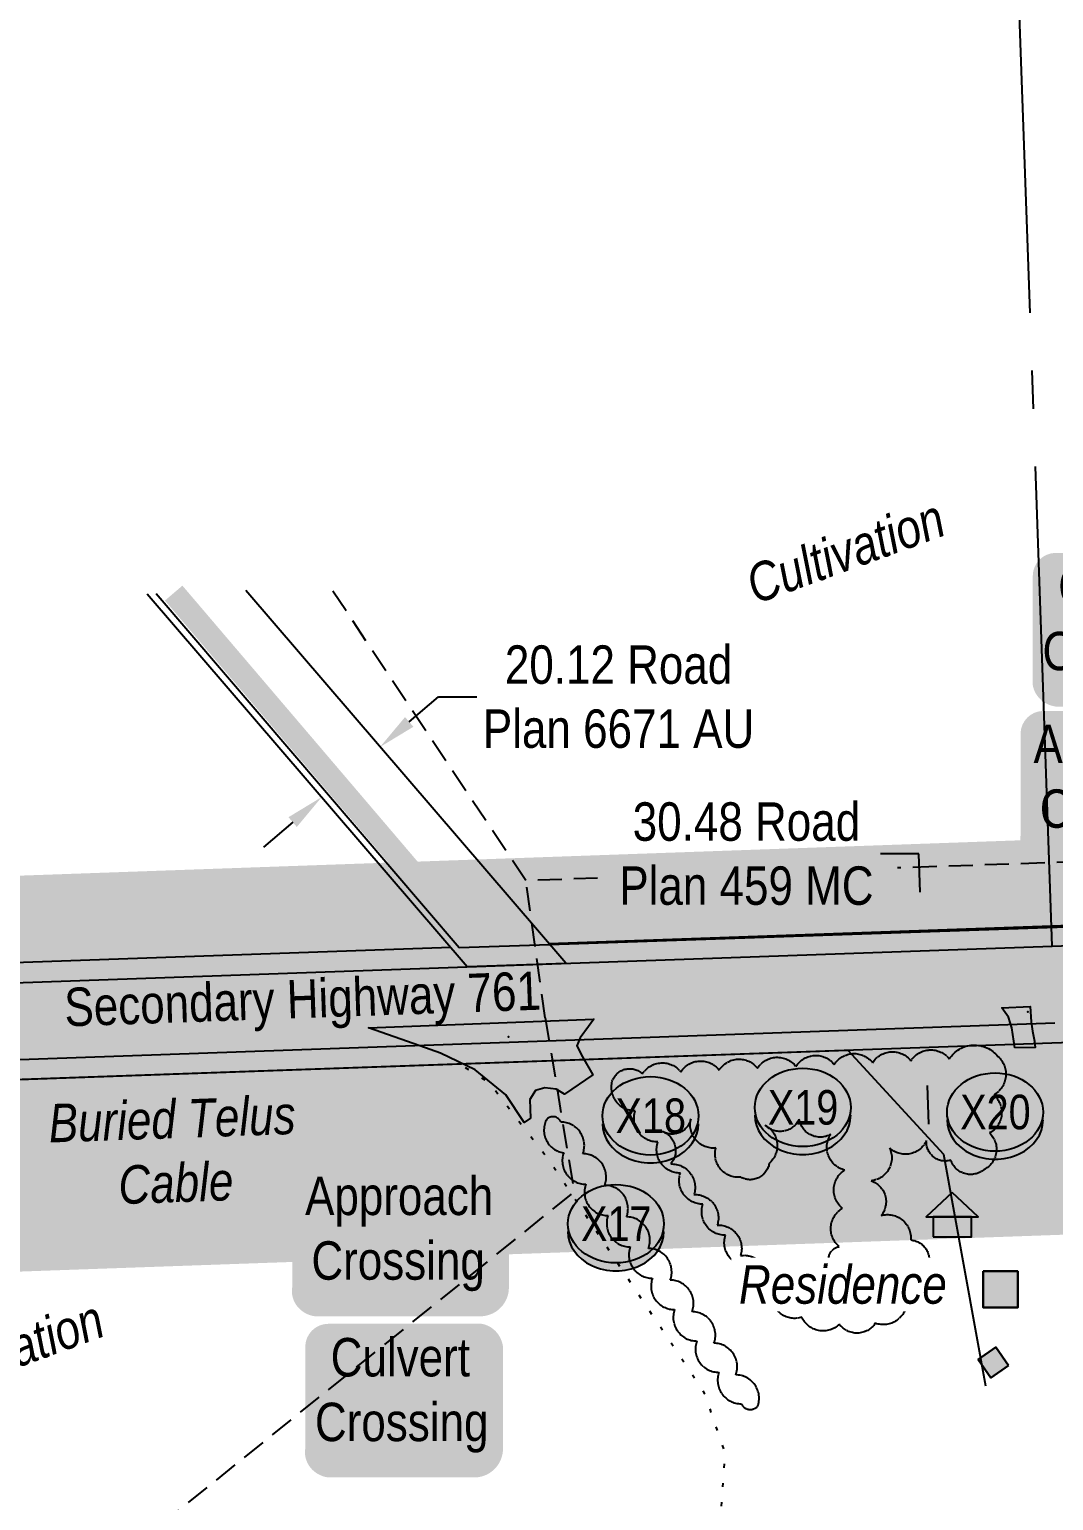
# Model space of a CAD drawing. Extents: x 665644 to 688844, y 5825051 to 5844826.
# Drawn here: x 666300 to 666566.8, y 5828410.3 to 5828793.3 of the extents above; entities that cross this region are included whole.
import ezdxf
from ezdxf.enums import TextEntityAlignment as Align

# ---------------------------------------------------------------- set-up
doc = ezdxf.new("R2010")
doc.units = 0
doc.header["$LTSCALE"] = 5
doc.header["$PDSIZE"] = 0.5
for name, pattern in [('0', [1, 1, 0]), ('BORDER', [44.45, 12.7, -6.35, 12.7, -6.35, 0, -6.35]), ('foc-QUARTERLINE', [33, 25, -3, 2, -3]), ('foc-TOPO', [1, 0.2, -0.8]), ('UG_PIPE', [1.875, 1.25, -0.625])]:
    doc.linetypes.add(name, pattern=pattern)
doc.layers.get('Defpoints').update_dxf_attribs({"color": 9})
doc.layers.add('AS-BOUNDARY', color=7, linetype='BORDER', lineweight=60, true_color=0xcc33ff)
doc.layers.add('AS-STRUCTURE', color=7, linetype='Continuous', lineweight=30, true_color=0x595959)
for name, color, linetype in [('AS-PIPE-UG', 44, 'UG_PIPE'), ('AS-POWER', 104, 'foc-POWER'), ('AS-RESIDENCE', 14, 'Continuous'), ('AS-ROADS', 254, 'Continuous'), ('AS-TELEPHONE', 224, 'foc-TEL'), ('AS-TELEPHONE-T', 224, 'Continuous'), ('CG-NOTES', 7, 'Continuous'), ('L-QSEC', 8, 'foc-QUARTERLINE'), ('L-ROAD-T', 7, 'Continuous'), ('L-SEC', 7, 'Continuous'), ('L-TITLEDB', 4, 'Continuous'), ('L-TITLEDB-T', 4, 'Continuous'), ('P-BUFFER-H 30m', 51, 'Continuous'), ('P-CROSSINGS', 250, 'Continuous'), ('T-BUSH', 110, '0'), ('T-GENERAL', 48, 'foc-TOPO')]:
    doc.layers.add(name, color=color, linetype=linetype)
doc.layers.add('AS-STRUCTURE-H', color=7, linetype='Continuous', true_color=0xa8a8a8)
doc.layers.add('P-PROPOSED-WL4', color=7, linetype='Continuous', true_color=0x5b5bc8)
doc.layers.add('Fresh_POD_to_Rimbey_South', color=7, linetype='Continuous', plot=False)
doc.layers.add('T-TEXT', color=48, linetype='Continuous', lineweight=18)
doc.styles.add('175L', font='ARIALN.TTF', dxfattribs={"height": 20})
doc.styles.add('80', font='ARIALN.TTF', dxfattribs={"height": 10})
doc.styles.add('80CG', font='ARIALN.TTF', dxfattribs={"height": 10})
doc.styles.add('80L', font='ARIALN.TTF', dxfattribs={"height": 10})
doc.styles.add('80LS', font='ARIALNI.TTF', dxfattribs={"height": 10})
doc.styles.add('Crossing', font='ARIALN.TTF', dxfattribs={"height": 10})
doc.styles.add('foc-LtypeFont', font='ARIALN.TTF', dxfattribs={"height": 7.35})
doc.linetypes.add('foc-POWER', pattern='A,6,-1,["P",foc-LtypeFont,S=0.2,R=0,X=-0.625,Y=-0.75],-1.24,4', length=12.24)
doc.linetypes.add('foc-POWER-NOLINE', pattern='A,0,-4,["P",foc-LtypeFont,S=0.2,R=0,X=-0.625,Y=-0.75],-8.24', length=12.24)
doc.linetypes.add('foc-TEL', pattern='A,2,-1,["T",foc-LtypeFont,S=0.2,R=0,X=-0.425,Y=-0.75],-1.24,8', length=12.24)
doc.linetypes.add('foc-TEL-NOLINE', pattern='A,0,-2,["T",foc-LtypeFont,S=0.2,R=0,X=-0.425,Y=-0.75],-10.24', length=12.24)
doc.dimstyles.new('Compass 5 000', dxfattribs={"dimscale": 5, "dimtxt": 9, "dimasz": 2, "dimexe": 0.2, "dimexo": 0.0625, "dimgap": 0.5, "dimtad": 0, "dimtih": 1, "dimtoh": 1, "dimzin": 0, "dimdsep": 46, "dimtxsty": '80CG', "dimcen": 0.1, "dimse1": 1, "dimse2": 1, "dimclrd": 256, "dimclrt": 256, "dimaunit": 1, "dimadec": 4, "dimazin": 0, "dimtfac": 0.06, "dimtofl": 0, "dimtmove": 0, "dimatfit": 1, "dimfxl": 0.2, "dimtolj": 1, "dimtzin": 0, "dimlwd": -1, "dimarcsym": 0})

# ---------------------------------------------------------------- blocks, each defined once
blk = doc.blocks.new('*U2214')
h = blk.add_hatch(color=59)
edge = h.paths.add_edge_path()
edge.add_line((-21.5, -20), (21.5, -20))
edge.add_arc((21.5, -14), 6, 270, 360)
edge.add_line((27.5, -14), (27.5, 12.5))
edge.add_arc((21.5, 12.5), 6, 0, 90)
edge.add_line((21.5, 18.5), (-21.5, 18.5))
edge.add_arc((-21.5, 12.5), 6, 90, 180)
edge.add_line((-27.5, 12.5), (-27.5, -14))
edge.add_arc((-21.5, -14), 6, 180, 270)
at = {"color": 1, "flags": 128}
blk.add_lwpolyline([(32.74, 45.97, 0, 7.5, 0), (0, 0, 0, 0, 0)], format="xyseb", dxfattribs=at)
blk.add_lwpolyline([(-21.5, -20, 3, 3, 0), (21.5, -20, 3, 3, 0.414214), (27.5, -14, 3, 3, 0), (27.5, 12.5, 3, 0, 0.414214), (21.5, 18.5, 0, 0, 0), (-21.5, 18.5, 0, 0, 0.414214), (-27.5, 12.5, 0, 0, 0), (-27.5, -14, 0, 3, 0.414214)], format="xyseb", close=True, dxfattribs=at)
at = {"color": 1, "style": '80'}
blk.add_attdef('ENTER_TEXT_001', (-35.99, -5), '', height=10, dxfattribs=at)
blk = doc.blocks.new('*U2215')
h = blk.add_hatch(color=59)
edge = h.paths.add_edge_path()
edge.add_line((-21.5, -20), (21.5, -20))
edge.add_arc((21.5, -14), 6, 270, 360)
edge.add_line((27.5, -14), (27.5, 12.5))
edge.add_arc((21.5, 12.5), 6, 0, 90)
edge.add_line((21.5, 18.5), (-21.5, 18.5))
edge.add_arc((-21.5, 12.5), 6, 90, 180)
edge.add_line((-27.5, 12.5), (-27.5, -14))
edge.add_arc((-21.5, -14), 6, 180, 270)
at = {"color": 1, "flags": 128}
blk.add_lwpolyline([(-21.5, -20, 3, 3, 0), (21.5, -20, 3, 3, 0.414214), (27.5, -14, 3, 3, 0), (27.5, 12.5, 3, 0, 0.414214), (21.5, 18.5, 0, 0, 0), (-21.5, 18.5, 0, 0, 0.414214), (-27.5, 12.5, 0, 0, 0), (-27.5, -14, 0, 3, 0.414214)], format="xyseb", close=True, dxfattribs=at)
blk.add_lwpolyline([(-25.94, -65.47, 0, 7.5, 0), (0, 0, 0, 0, 0)], format="xyseb", dxfattribs=at)
at = {"color": 1, "style": '80'}
blk.add_attdef('ENTER_TEXT_001', (-35.99, -5), '', height=10, dxfattribs=at)
blk = doc.blocks.new('*U1229')
h = blk.add_hatch(color=254)
edge = h.paths.add_edge_path()
edge.add_line((-19, -20), (19, -20))
edge.add_arc((19, -14), 6, 270, 360)
edge.add_line((25, -14), (25, 12.5))
edge.add_arc((19, 12.5), 6, 0, 90)
edge.add_line((19, 18.5), (-19, 18.5))
edge.add_arc((-19, 12.5), 6, 90, 180)
edge.add_line((-25, 12.5), (-25, -14))
edge.add_arc((-19, -14), 6, 180, 270)
at = {"color": 160, "flags": 128}
blk.add_lwpolyline([(-19, -20, 3, 3, 0), (19, -20, 3, 3, 0.414214), (25, -14, 3, 3, 0), (25, 12.5, 3, 0, 0.414214), (19, 18.5, 0, 0, 0), (-19, 18.5, 0, 0, 0.414214), (-25, 12.5, 0, 0, 0), (-25, -14, 0, 3, 0.414214)], format="xyseb", close=True, dxfattribs=at)
at = {"color": 160, "style": '80'}
blk.add_attdef('ENTER_TEXT_001', (-26.85, -4.92), '', height=10, dxfattribs=at)
blk = doc.blocks.new('*D2348')
at = {"layer": 'Defpoints', "color": 0, "transparency": 16777216}
for p in [(666532.42, 5828558.66), (666331.72, 5828551.62), (666332.79, 5828521.27)]:
    blk.add_point(p, dxfattribs=at)
at = {"layer": 'L-TITLEDB-T', "transparency": 16777216}
for p, q in [((666531.72, 5828578.65), (666521.72, 5828578.65)), ((666532.07, 5828568.65), (666531.72, 5828578.65)), ((666533.83, 5828518.31), (666534.18, 5828508.32))]:
    blk.add_line(p, q, dxfattribs=at)
for points in [[(666533.73, 5828568.71), (666530.4, 5828568.59), (666532.42, 5828558.66)], [(666535.5, 5828518.37), (666532.17, 5828518.26), (666533.48, 5828528.31)]]:
    blk.add_solid(points, dxfattribs=at)
at = {"layer": 'L-TITLEDB-T', "transparency": 16777216, "insert": (666486.78, 5828578.65), "char_height": 10, "attachment_point": 5, "style": '80CG'}
blk.add_mtext('\\A1;30.48 Road\\PPlan 459 MC', dxfattribs=at)
blk = doc.blocks.new('*D2362')
at = {"layer": 'Defpoints', "color": 0, "transparency": 16777216}
for p in [(666386.9, 5828611.69), (666391.37, 5828606.48), (666371.71, 5828598.65)]:
    blk.add_point(p, dxfattribs=at)
at = {"layer": 'L-TITLEDB-T', "transparency": 16777216}
for p, q in [((666398.96, 5828612.99), (666406.54, 5828619.51)), ((666406.54, 5828619.51), (666416.54, 5828619.51)), ((666368.6, 5828586.93), (666361.01, 5828580.41))]:
    blk.add_line(p, q, dxfattribs=at)
for points in [[(666397.87, 5828614.26), (666400.04, 5828611.73), (666391.37, 5828606.48)], [(666367.51, 5828588.19), (666369.68, 5828585.66), (666376.18, 5828593.44)]]:
    blk.add_solid(points, dxfattribs=at)
at = {"layer": 'L-TITLEDB-T', "transparency": 16777216, "insert": (666453.48, 5828619.51), "char_height": 10, "attachment_point": 5, "style": '80CG'}
blk.add_mtext('\\A1;20.12 Road\\PPlan 6671 AU', dxfattribs=at)
blk = doc.blocks.new('res_occ')
for points in [[(0.1, 0.891), (-1.257, -0.374), (1.457, -0.374)], [(-0.9, -1.425), (1.1, -1.425), (1.1, -0.374), (-0.9, -0.374)]]:
    blk.add_hatch(color=14).paths.add_polyline_path(points)
at = {"color": 14}
for points in [[(0.1, 0.891), (-1.257, -0.374), (1.457, -0.374)], [(-0.9, -1.425), (1.1, -1.425), (1.1, -0.374), (-0.9, -0.374)]]:
    blk.add_lwpolyline(points, close=True, dxfattribs=at)
blk = doc.blocks.new('xing2')
h = blk.add_hatch(color=50)
h.dxf.hatch_style = 1
edge = h.paths.add_edge_path()
edge.add_ellipse((0, 0), major_axis=(-12.5, 0), ratio=0.816297, start_angle=0, end_angle=360)
h = blk.add_hatch(color=250)
h.dxf.hatch_style = 1
edge = h.paths.add_edge_path()
edge.add_ellipse((0, -2.05), major_axis=(-12.5, 0), ratio=0.816297, start_angle=0, end_angle=180)
edge.add_line((12.5, -2.05), (12.5, 0))
edge.add_ellipse((0, 0), major_axis=(-12.5, 0), ratio=0.816297, start_angle=0, end_angle=180, ccw=False)
edge.add_line((-12.5, 0), (-12.5, -2.05))
at = {"color": 250}
blk.add_ellipse((0, 0), major_axis=(-12.5, 0), ratio=0.816297, dxfattribs=at)
blk.add_ellipse((0, -2.05), major_axis=(-12.5, 0), ratio=0.816297, start_param=0, end_param=3.141593, dxfattribs=at)
at = {"color": 250, "style": 'Crossing'}
blk.add_attdef('CROSSING', text='', height=9, dxfattribs=at).set_placement((0.09, 0.02), align=Align.MIDDLE_CENTER)
at = {"color": 250, "style": 'Crossing', "flags": 1}
for tag, p in [('OWNER', (0.09, -12.49)), ('DESCRIPTION', (0.09, -25.77)), ('LOCATION', (0.09, -39.3)), ('DWG_REF', (0.09, -52.84))]:
    blk.add_attdef(tag, text='', height=9, dxfattribs=at).set_placement(p, align=Align.MIDDLE_CENTER)

msp = doc.modelspace()

# ---------------------------------------------------------------- hatches: boundary and pattern name
at = {"layer": 'AS-ROADS'}
h = msp.add_hatch(color=256, dxfattribs=at)
h.dxf.hatch_style = 1
h.paths.add_polyline_path([(666556.715, 5828528.178), (666555.921, 5828533.368), (666555.005, 5828536.116), (666553.294, 5828538.559), (666560.687, 5828538.925), (666560.931, 5828534.956), (666561.298, 5828532.513), (666561.787, 5828529.888), (666561.968, 5828528.241)])
h = msp.add_hatch(color=256, dxfattribs=at)
h.dxf.hatch_style = 1
h.paths.add_polyline_path([(666447.03, 5828535.595), (666445.649, 5828533.722), (666443.479, 5828530.765), (666442.592, 5828528.696), (666444.071, 5828525.837), (666446.734, 5828521.106), (666439.436, 5828516.079), (666437.266, 5828517.361), (666434.307, 5828517.755), (666431.842, 5828517.065), (666430.362, 5828514.699), (666430.56, 5828509.87), (666428.883, 5828508.687), (666424.149, 5828515.882), (666416.16, 5828522.387), (666407.139, 5828526.735), (666401.706, 5828528.709), (666388.372, 5828533.349)])
at = {"layer": 'AS-STRUCTURE-H'}
h = msp.add_hatch(color=256, dxfattribs=at)
h.dxf.hatch_style = 1
h.paths.add_polyline_path([(666548.451, 5828470.001), (666557.462, 5828470.001), (666557.462, 5828460.534), (666548.451, 5828460.534)])
h = msp.add_hatch(color=256, dxfattribs=at)
h.dxf.hatch_style = 1
h.paths.add_polyline_path([(666555.011, 5828445.468), (666550.469, 5828442.287), (666547.158, 5828447.015), (666551.7, 5828450.196)])
at = {"layer": 'P-BUFFER-H 30m'}
h = msp.add_hatch(color=256, dxfattribs=at)
h.dxf.hatch_style = 1
edge = h.paths.add_edge_path()
edge.add_line((666009.192, 5827543.733), (666003.067, 5827535.89))
edge.add_line((666003.067, 5827535.89), (665942.142, 5827473.312))
edge.add_arc((665977.967, 5827438.432), 50, 135.7667, 181.93918)
edge.add_line((665927.996, 5827436.741), (665928.647, 5827417.504))
edge.add_line((665928.647, 5827417.504), (665858.673, 5827415.076))
edge.add_line((665858.673, 5827415.076), (665848.648, 5827703.844))
edge.add_line((665848.648, 5827703.844), (665829.66, 5828249.421))
edge.add_arc((665942.312, 5828253.201), 112.715, 136.01347, 181.9217, ccw=False)
edge.add_line((665861.213, 5828331.48), (665952.824, 5828426.391))
edge.add_arc((666033.077, 5828349.035), 111.465, 92.02995, 136.0531, ccw=False)
edge.add_line((666029.129, 5828460.43), (666763.716, 5828486.374))
edge.add_arc((666761.951, 5828536.343), 50, 272.02269, 335.20661)
edge.add_line((666807.342, 5828515.375), (667390.232, 5828536.212))
edge.add_line((667390.232, 5828536.212), (667545.778, 5828541.674))
edge.add_arc((667589.622, 5828565.71), 50, 208.73134, 271.99963)
edge.add_line((667591.367, 5828515.74), (668192.996, 5828536.745))
edge.add_line((668192.996, 5828536.745), (668987.773, 5828564.747))
edge.add_arc((668986.012, 5828614.716), 50, 272.01784, 335.23575)
edge.add_line((669031.414, 5828593.772), (669696.261, 5828617.102))
edge.add_arc((669740.082, 5828641.18), 50, 208.78768, 272.00974)
edge.add_line((669741.835, 5828591.211), (669818.198, 5828593.891))
edge.add_line((669818.198, 5828593.891), (670620.542, 5828621.926))
edge.add_line((670620.542, 5828621.926), (671177.684, 5828641.55))
edge.add_arc((671175.924, 5828691.519), 50, 272.01722, 298.32267)
edge.add_line((671199.646, 5828647.505), (671317.002, 5828651.615))
edge.add_line((671317.002, 5828651.615), (671420.483, 5828655.241))
edge.add_arc((671441.065, 5828700.808), 50, 245.69213, 272.00667)
edge.add_line((671442.816, 5828650.839), (672244.847, 5828678.94))
edge.add_line((672244.847, 5828678.94), (672264.955, 5828679.647))
edge.add_line((672264.955, 5828679.647), (673067.43, 5828707.876))
edge.add_line((673067.43, 5828707.876), (673434.856, 5828720.801))
edge.add_arc((673433.098, 5828770.77), 50, 272.01462, 335.23759)
edge.add_line((673478.5, 5828749.827), (673868.927, 5828763.561))
edge.add_line((673868.927, 5828763.561), (673889.027, 5828764.268))
edge.add_line((673889.027, 5828764.268), (674693.164, 5828792.467))
edge.add_line((674693.164, 5828792.467), (675500.312, 5828820.755))
edge.add_arc((675498.561, 5828870.724), 50, 272.00724, 280.2186)
edge.add_arc((675512.664, 5828871.243), 50, 263.99274, 272.08982)
edge.add_line((675514.487, 5828821.276), (675529.103, 5828821.809))
edge.add_arc((675572.891, 5828845.947), 50, 208.86537, 272.09001)
edge.add_line((675574.715, 5828795.98), (676318.375, 5828823.119))
edge.add_arc((676316.552, 5828873.086), 50, 272.09001, 298.40197)
edge.add_line((676340.335, 5828829.104), (676355.733, 5828829.666))
edge.add_arc((676376.247, 5828875.264), 50, 245.77711, 272.09078)
edge.add_line((676378.071, 5828825.297), (677089.349, 5828851.264))
edge.add_line((677089.349, 5828851.264), (677192.264, 5828855.477))
edge.add_line((677192.264, 5828855.477), (677189.938, 5828908.346))
edge.add_arc((677139.986, 5828906.148), 50, 2.51912, 92.09078)
edge.add_line((677138.162, 5828956.115), (676399.458, 5828929.147))
edge.add_arc((676378.945, 5828883.548), 50, 65.77852, 92.08954)
edge.add_line((676377.122, 5828933.515), (676311.431, 5828931.118))
edge.add_arc((676313.254, 5828881.152), 50, 92.08954, 118.40251)
edge.add_line((676289.471, 5828925.133), (675618.565, 5828900.649))
edge.add_arc((675574.778, 5828876.511), 50, 28.86544, 92.08994)
edge.add_line((675572.954, 5828926.478), (675563.641, 5828926.138))
edge.add_line((675563.641, 5828926.138), (675558.345, 5829067.321))
edge.add_arc((675508.381, 5829065.447), 50, 2.14827, 92.14821)
edge.add_line((675506.506, 5829115.412), (675486.408, 5829114.658))
edge.add_arc((675488.282, 5829064.693), 50, 92.14821, 182.14828)
edge.add_line((675438.317, 5829062.819), (675443.606, 5828921.831))
edge.add_line((675443.606, 5828921.831), (674689.556, 5828895.403))
edge.add_line((674689.556, 5828895.403), (673885.412, 5828867.204))
edge.add_line((673885.412, 5828867.204), (673865.306, 5828866.497))
edge.add_line((673865.306, 5828866.497), (673427.271, 5828851.088))
edge.add_arc((673429.028, 5828801.119), 50, 92.01465, 155.23756)
edge.add_line((673383.626, 5828822.062), (673063.809, 5828810.812))
edge.add_line((673063.809, 5828810.812), (672261.334, 5828782.583))
edge.add_line((672261.334, 5828782.583), (672241.233, 5828781.876))
edge.add_line((672241.233, 5828781.876), (671464.35, 5828754.656))
edge.add_arc((671443.768, 5828709.089), 50, 65.69192, 92.00685)
edge.add_line((671442.017, 5828759.058), (671313.396, 5828754.551))
edge.add_line((671313.396, 5828754.551), (671174.332, 5828749.681))
edge.add_arc((671176.082, 5828699.712), 50, 92.00583, 118.33384)
edge.add_line((671152.351, 5828743.722), (670616.93, 5828724.863))
edge.add_line((670616.93, 5828724.863), (669814.594, 5828696.828))
edge.add_line((669814.594, 5828696.828), (669785.832, 5828695.818))
edge.add_arc((669742.011, 5828671.74), 50, 28.7877, 92.00972)
edge.add_line((669740.258, 5828721.709), (669011.371, 5828696.132))
edge.add_arc((669013.124, 5828646.163), 50, 92.00972, 92.15561)
edge.add_line((669011.243, 5828696.128), (668980.075, 5828694.954))
edge.add_arc((668981.956, 5828644.99), 50, 92.15561, 155.14244)
edge.add_line((668936.588, 5828666.008), (668189.385, 5828639.682))
edge.add_line((668189.385, 5828639.682), (667635.387, 5828620.34))
edge.add_arc((667591.538, 5828596.314), 50, 28.71884, 92.01135)
edge.add_line((667589.783, 5828646.283), (667386.586, 5828639.147))
edge.add_line((667386.586, 5828639.147), (666756.08, 5828616.609))
edge.add_arc((666757.866, 5828566.641), 50, 92.04727, 155.18038)
edge.add_line((666712.484, 5828587.629), (666025.494, 5828563.366))
edge.add_arc((666033.062, 5828349.069), 214.43, 92.02269, 136.04584)
edge.add_line((665878.694, 5828497.902), (665787.104, 5828403.013))
edge.add_arc((665942.312, 5828253.201), 215.715, 136.01347, 181.93424)
edge.add_arc((665776.691, 5828247.607), 50, 181.93424, 181.99327)
edge.add_line((665726.721, 5828245.868), (665745.71, 5827700.266))
edge.add_line((665745.71, 5827700.266), (665757.47, 5827361.533))
edge.add_line((665757.47, 5827361.533), (665757.574, 5827358.535))
edge.add_arc((665807.544, 5827360.27), 50, 181.98841, 271.9875)
edge.add_line((665809.278, 5827310.3), (665862.247, 5827312.138))
edge.add_line((665862.247, 5827312.138), (665985.206, 5827316.405))
edge.add_arc((665983.472, 5827366.375), 50, 271.9875, 362.04207)
edge.add_line((666033.441, 5827368.156), (666032.177, 5827403.589))
edge.add_line((666032.177, 5827403.589), (666031.701, 5827417.647))
edge.add_line((666031.701, 5827417.647), (666072.442, 5827459.493))
edge.add_line((666072.442, 5827459.493), (666106.054, 5827458.849))
edge.add_arc((666107.012, 5827508.84), 50, 268.90143, 294.66022)
edge.add_line((666127.874, 5827463.4), (666172.459, 5827483.869))
edge.add_line((666172.459, 5827483.869), (666350.016, 5827525.676))
edge.add_arc((666338.557, 5827574.345), 50, 283.2493, 405.41323)
edge.add_line((666373.656, 5827609.954), (666371.132, 5827612.442))
edge.add_arc((666336.033, 5827576.833), 50, 45.41323, 103.2493)
edge.add_line((666324.573, 5827625.502), (666143.698, 5827582.914))
edge.add_arc((666155.158, 5827534.245), 50, 103.2493, 114.66022)
edge.add_line((666134.296, 5827579.685), (666133.685, 5827579.404))
edge.add_arc((666084.581, 5827569.982), 50, 10.86194, 62.58611)
edge.add_line((666107.602, 5827614.367), (666099.432, 5827618.605))
edge.add_arc((666076.411, 5827574.22), 50, 62.58611, 152.58611)
edge.add_line((666032.026, 5827597.24), (666030.645, 5827594.577))
edge.add_arc((666075.03, 5827571.557), 50, 152.58611, 184.80847)
edge.add_line((666025.206, 5827567.365), (666021.831, 5827559.92))
edge.add_line((666021.831, 5827559.92), (666009.192, 5827543.733))

# ---------------------------------------------------------------- linework, layer by layer
at = {"layer": 'AS-BOUNDARY', "flags": 128}
msp.add_lwpolyline([(665645.519, 5828501.939, 4, 4, 0), (665745.539, 5828505.527, 4, 4, 0), (666567.119, 5828534.54, 4, 4, 0), (667369.062, 5828562.807, 4, 4, 0), (668190.988, 5828591.895, 4, 4, 0), (668993.9, 5828620.377, 4, 4, 0), (669021.469, 5827821.487, 4, 4, 0), (669024.954, 5827721.455, 0, 0, 0)], format="xyseb", dxfattribs=at)
at = {"layer": 'AS-PIPE-UG', "flags": 128}
for points in [[(666429.34, 5828571.698), (666378.391, 5828648.018)], [(666620.719, 5828578.191), (666526.1, 5828574.981)], [(666448.032, 5828572.332), (666429.34, 5828571.698)], [(666434.379, 5828535.979), (666429.34, 5828571.698)], [(666434.379, 5828535.979), (666441.92, 5828490.686), (665807.188, 5827980.086), (665672.928, 5827964.541), (665672.944, 5827963.999)]]:
    msp.add_lwpolyline(points, dxfattribs=at)
at = {"layer": 'AS-POWER', "flags": 128}
msp.add_lwpolyline([(666333.059, 5828646.416), (666411.938, 5828554.246), (666435.527, 5828555.051)], dxfattribs=at)
at = {"layer": 'AS-POWER', "linetype": 'foc-POWER-NOLINE', "flags": 128}
msp.add_lwpolyline([(666435.527, 5828555.051), (666570.193, 5828559.647), (666619.881, 5828561.703), (666708.666, 5828564.88), (666895.326, 5828571.559), (666990.429, 5828574.962), (667099.573, 5828578.855), (667198.737, 5828582.728), (667288.825, 5828585.621)], dxfattribs=at)
at = {"layer": 'AS-ROADS', "const_width": 8, "flags": 128}
msp.add_lwpolyline([(665663.65, 5827980.53), (665687.685, 5827988.716), (665721.182, 5828009.212), (665739.639, 5828031.302), (665759.691, 5828064.095), (665765.621, 5828092.221), (665766.304, 5828119.093), (665763.811, 5828259.415, -0.155161), (665788.496, 5828342.106), (665821.712, 5828386.34), (665867.425, 5828432.254), (665910.911, 5828476.213, -0.2036426), (666027.974, 5828524.198), (666292.823, 5828533.342), (666714.722, 5828546.241), (667115.317, 5828562.342), (667572.254, 5828577.327), (668113.694, 5828598.186), (668656.242, 5828616.102), (670206.753, 5828670.714), (671097.785, 5828702.772)], format="xyb", dxfattribs=at)
at = {"layer": 'AS-ROADS', "const_width": 6, "flags": 128}
msp.add_lwpolyline([(666337.604, 5828646.525), (666411.861, 5828559.435), (666417.626, 5828549.608), (666419.999, 5828539.442)], dxfattribs=at)
at = {"layer": 'AS-ROADS', "flags": 128}
for points in [[(666556.715, 5828528.178), (666555.921, 5828533.368), (666555.005, 5828536.116), (666553.294, 5828538.559), (666560.687, 5828538.925), (666560.931, 5828534.956), (666561.298, 5828532.513), (666561.787, 5828529.888), (666561.968, 5828528.241)], [(666447.03, 5828535.595), (666447.03, 5828535.595), (666445.649, 5828533.722), (666443.479, 5828530.765), (666442.592, 5828528.696), (666444.071, 5828525.837), (666446.734, 5828521.106), (666439.436, 5828516.079), (666437.266, 5828517.361), (666434.307, 5828517.755), (666431.842, 5828517.065), (666430.362, 5828514.699), (666430.56, 5828509.87), (666428.883, 5828508.687), (666424.149, 5828515.882), (666416.16, 5828522.387), (666407.139, 5828526.735), (666401.706, 5828528.709), (666388.372, 5828533.349)]]:
    msp.add_lwpolyline(points, close=True, dxfattribs=at)
at = {"layer": 'AS-STRUCTURE'}
for points in [[(666548.451, 5828470.001), (666557.462, 5828470.001), (666557.462, 5828460.534), (666548.451, 5828460.534)], [(666555.011, 5828445.468), (666550.469, 5828442.287), (666547.158, 5828447.015), (666551.7, 5828450.196)]]:
    msp.add_lwpolyline(points, close=True, dxfattribs=at)
at = {"layer": 'AS-TELEPHONE', "linetype": 'foc-TEL-NOLINE', "flags": 128}
msp.add_lwpolyline([(665788.32, 5827999.723), (665779.689, 5828247.71, -0.1928639), (665825.238, 5828366.205), (665916.849, 5828461.115, -0.194192), (666027.364, 5828510.399), (666513.217, 5828527.534)], format="xyb", dxfattribs=at)
at = {"layer": 'AS-TELEPHONE', "flags": 128}
msp.add_lwpolyline([(666513.217, 5828527.534), (666538.082, 5828500.487), (666549.086, 5828440.176)], dxfattribs=at)
at = {"layer": 'Fresh_POD_to_Rimbey_South', "color": 6}
for p in [(666560.08, 5828537.483), (666424.815, 5828530.991)]:
    msp.add_point(p, dxfattribs=at)
at = {"layer": 'L-QSEC', "flags": 128}
msp.add_lwpolyline([(666566.444, 5828554.603), (666538.148, 5829358.649)], dxfattribs=at)
at = {"layer": 'L-SEC', "flags": 128}
for points in [[(666566.444, 5828554.603), (667368.421, 5828582.998)], [(665764.838, 5828526.291), (666566.444, 5828554.603)], [(666567.119, 5828534.54), (665765.569, 5828506.179)]]:
    msp.add_lwpolyline(points, dxfattribs=at)
at = {"layer": 'L-TITLEDB', "flags": 128}
for points in [[(666330.747, 5828646.334), (666414.076, 5828549.331), (666439.719, 5828550.169), (666356.37, 5828647.24)], [(667368.229, 5828588.48), (666566.263, 5828559.785)], [(666566.263, 5828559.785), (666435.4, 5828555.199)], [(665798.678, 5827702.109), (666595.747, 5827730.356), (666580.946, 5828143.179), (666648.931, 5828145.731), (666635.238, 5828531.838), (666027.364, 5828510.399)]]:
    msp.add_lwpolyline(points, dxfattribs=at)
msp.add_lwpolyline([(666409.806, 5828554.301), (666026.319, 5828540.861, 0.0585937), (665982.185, 5828534.097)], format="xyb", dxfattribs=at)
at = {"layer": 'T-BUSH', "flags": 128}
for points in [[(666552.302, 5828525.866, -0.5205671), (666551.194, 5828515.927, -0.5205671), (666550.087, 5828505.989, -0.5205671), (666548.627, 5828496.431, -0.5205671), (666539.992, 5828498.876, -0.5205671), (666533.645, 5828503.997, -0.5205671), (666524.05, 5828502.132, -0.5205671), (666519.238, 5828493.544, -0.5205671), (666521.883, 5828484.511, -0.5205671), (666529.588, 5828478.144, -0.5205671), (666533.921, 5828470.48, -0.5205671), (666528.534, 5828462.206, -0.5205671), (666520.347, 5828456.464, -0.5205671), (666510.989, 5828456.189, -0.5205671), (666501.168, 5828458.072, -0.5205671), (666493.492, 5828463.497, -0.5205671), (666487.273, 5828471.329, -0.5205671), (666481.339, 5828479.377, -0.5205671), (666475.464, 5828487.468, -0.5205671), (666469.589, 5828495.56, -0.5205671), (666463.713, 5828503.652, -0.5205671), (666457.838, 5828511.744, -0.5205671), (666451.962, 5828519.836, -0.5205671), (666459.709, 5828521.394, -0.5205671), (666469.698, 5828521.876, -0.5205671), (666479.686, 5828522.359, -0.5205671), (666489.674, 5828522.841, -0.5205671), (666499.663, 5828523.323, -0.5205671), (666509.651, 5828523.806, -0.5205671), (666519.639, 5828524.288, -0.5205671), (666529.628, 5828524.77, -0.5205671), (666539.616, 5828525.253, -0.5205671)], [(666489.692, 5828434.81, 0.5205671), (666484.004, 5828443.034, 0.5205671), (666478.316, 5828451.259, 0.5205671), (666472.628, 5828459.483, 0.5205671), (666466.939, 5828467.708, 0.5205671), (666461.251, 5828475.933, 0.5205671), (666455.563, 5828484.157, 0.5205671), (666449.874, 5828492.382, 0.5205671), (666444.186, 5828500.606, 0.5205671), (666438.498, 5828508.831, 0.5205671), (666434.775, 5828509.6, 0.5205671), (666439.182, 5828500.804, 0.5205671), (666444.961, 5828492.643, 0.5205671), (666450.74, 5828484.482, 0.5205671), (666456.519, 5828476.32, 0.5205671), (666462.298, 5828468.159, 0.5205671), (666468.077, 5828459.998, 0.5205671), (666473.856, 5828451.837, 0.5205671), (666479.635, 5828443.676, 0.5205671), (666485.414, 5828435.515, 0.5205671)], [(666510.932, 5828476.423, -0.5205671), (666511.804, 5828486.385, -0.5205671), (666512.433, 5828496.336, -0.5205671), (666508.723, 5828505.622, -0.5205671), (666500.513, 5828509.587, -0.5205671), (666491.676, 5828507.999, -0.5205671), (666492.716, 5828498.072, -0.5205671), (666485.284, 5828494.47, -0.5205671), (666478.799, 5828502.082, -0.5205671), (666472.314, 5828509.695, -0.5205671), (666464.867, 5828506.414, -0.5205671), (666467.061, 5828497.921, -0.5205671), (666473.125, 5828489.969, -0.5205671), (666479.19, 5828482.018, -0.5205671), (666485.254, 5828474.066, -0.5205671), (666492.032, 5828467.104, -0.5205671), (666501.936, 5828465.719, -0.5205671), (666508.642, 5828471.485, -0.5205671)]]:
    msp.add_lwpolyline(points, format="xyb", close=True, dxfattribs=at)
at = {"layer": 'T-GENERAL', "flags": 128}
msp.add_lwpolyline([(665780.097, 5828235.991), (665789.182, 5828211.913), (665800.918, 5828199.532), (665827.651, 5828196.926), (665877.855, 5828199.532), (665927.408, 5828203.442), (666457.998, 5828234.404), (666479.861, 5828243.872), (666483.98, 5828283.282), (666478.095, 5828308.575), (666468.089, 5828326.221), (666476.329, 5828350.338), (666481.256, 5828422.709), (666475.967, 5828438.108), (666435.723, 5828498.324), (666419.856, 5828519.008), (666411.951, 5828523.963)], dxfattribs=at)

# ---------------------------------------------------------------- block references
at = {"layer": 'AS-RESIDENCE', "xscale": 5.000000000000001, "yscale": 5.000000000000001, "zscale": 5.000000000000001}
msp.add_blockref('res_occ', (666539.879, 5828486.068), dxfattribs=at)
at = {"layer": 'CG-NOTES'}
ref = msp.add_blockref('*U1229', (666586.365, 5828638.493), dxfattribs=dict(at, xscale=1.000119014162687, yscale=1.000119014162687, zscale=1.000119014162687))
ref.add_attrib('ENTER_TEXT_001', 'Culvert', (666567.982, 5828643.296), dxfattribs={"layer": '0', "color": 160, "height": 10.0012, "style": '80'})
ref.add_attrib('ENTER_TEXT_002', 'Crossing', (666563.886, 5828626.45), dxfattribs={"layer": '0', "color": 160, "height": 10.0012, "style": '80'})
ref = msp.add_blockref('*U2215', (666585.65, 5828597.379), dxfattribs=dict(at, xscale=0.9990699345404985, yscale=0.9990699345404985, zscale=0.9990699345404985))
ref.add_attrib('ENTER_TEXT_001', 'Approach', (666561.549, 5828602.266), dxfattribs={"layer": '0', "color": 1, "height": 9.9907, "style": '80'})
ref.add_attrib('ENTER_TEXT_002', 'Crossing', (666563.195, 5828585.438), dxfattribs={"layer": '0', "color": 1, "height": 9.9907, "style": '80'})
ref = msp.add_blockref('*U2214', (666395.944, 5828479.744), dxfattribs=dict(at, xscale=0.9990699345404985, yscale=0.9990699345404985, zscale=0.9990699345404985))
ref.add_attrib('ENTER_TEXT_001', 'Approach', (666371.843, 5828484.631), dxfattribs={"layer": '0', "color": 1, "height": 9.9907, "style": '80'})
ref.add_attrib('ENTER_TEXT_002', 'Crossing', (666373.489, 5828467.803), dxfattribs={"layer": '0', "color": 1, "height": 9.9907, "style": '80'})
ref = msp.add_blockref('*U1229', (666396.882, 5828437.815), dxfattribs=dict(at, xscale=1.000119014162687, yscale=1.000119014162687, zscale=1.000119014162687))
ref.add_attrib('ENTER_TEXT_001', 'Culvert', (666378.5, 5828442.618), dxfattribs={"layer": '0', "color": 160, "height": 10.0012, "style": '80'})
ref.add_attrib('ENTER_TEXT_002', 'Crossing', (666374.403, 5828425.772), dxfattribs={"layer": '0', "color": 160, "height": 10.0012, "style": '80'})
at = {"layer": 'P-CROSSINGS'}
for p, values in [((666501.45, 5828512.642), {'CROSSING': 'X19'}), ((666551.536, 5828511.428), {'CROSSING': 'X20'}), ((666461.788, 5828510.459), {'CROSSING': 'X18'}), ((666452.785, 5828482.36), {'CROSSING': 'X17'})]:
    msp.add_blockref('xing2', p, dxfattribs=at).add_auto_attribs(values)

# ---------------------------------------------------------------- texts
at = {"layer": 'AS-TELEPHONE-T', "insert": (666305.196, 5828513.507), "char_height": 10, "attachment_point": 1, "rotation": 2.01469, "style": '175L'}
msp.add_mtext_dynamic_manual_height_columns('\\pi-0.32836;{\\fArial Narrow|b0|i1|c0|p34;Buried Telus \\P\\pi17.264;Cable}', width=63.12909, gutter_width=100, heights=[0], dxfattribs=at)
at = {"layer": 'L-ROAD-T', "style": '80L'}
msp.add_text('Secondary Highway 761', height=10, rotation=2.02279, dxfattribs=at).set_placement((666371.185, 5828540.903), align=Align.MIDDLE_CENTER)
at = {"layer": 'T-TEXT', "style": '80LS'}
for p in [(666512.548, 5828657.426), (666293.542, 5828448.923)]:
    msp.add_text('Cultivation', height=10, rotation=20, dxfattribs=at).set_placement(p, align=Align.MIDDLE_CENTER)

# ---------------------------------------------------------------- dimensions: what is measured, and where the dimension line sits
at = {"layer": 'L-TITLEDB-T', "color": 3}
dim = msp.add_aligned_dim(p1=(666371.71, 5828598.65), p2=(666386.895, 5828611.689), distance=-6.866, text='20.12 Road\\PPlan 6671 AU', dimstyle='Compass 5 000', dxfattribs=at)
dim.commit()
dim.dimension.update_dxf_attribs({"geometry": '*D2362', "text_midpoint": (666453.476, 5828619.509)})
dim = msp.add_linear_dim(base=(666532.418, 5828558.658), p1=(666332.785, 5828521.271), p2=(666331.721, 5828551.621), angle=92.0082, text='30.48 Road\\PPlan 459 MC', dimstyle='Compass 5 000', override={"dimtfill": 0}, dxfattribs=at)
dim.commit()
dim.dimension.update_dxf_attribs({"geometry": '*D2348', "text_midpoint": (666486.781, 5828578.648), "dimtype": 161})

# ---------------------------------------------------------------- next in the draw order: texts
at = {"layer": 'AS-RESIDENCE', "insert": (666484.844, 5828471.552), "char_height": 10, "attachment_point": 1, "style": '175L', "bg_fill": 3, "box_fill_scale": 1.2, "bg_fill_color": 256, "bg_fill_transparency": 0}
msp.add_mtext_dynamic_manual_height_columns('{\\fArial Narrow|b0|i1|c0|p34;Residence}', width=53.94038, gutter_width=50, heights=[0], dxfattribs=at)

# ---------------------------------------------------------------- next in the draw order: hatches: boundary and pattern name
at = {"layer": 'P-PROPOSED-WL4'}
h = msp.add_hatch(color=256, dxfattribs=at)
h.dxf.hatch_style = 1
edge = h.paths.add_edge_path()
edge.add_line((677138.894, 5828906.615), (676379.135, 5828878.371))
edge.add_line((676379.135, 5828878.371), (676378.945, 5828883.548))
edge.add_line((676378.945, 5828883.548), (676313.254, 5828881.152))
edge.add_line((676313.254, 5828881.152), (676313.444, 5828875.975))
edge.add_line((676313.444, 5828875.975), (675575.78, 5828849.054))
edge.add_line((675575.78, 5828849.054), (675574.778, 5828876.511))
edge.add_line((675574.778, 5828876.511), (675515.549, 5828874.35))
edge.add_line((675515.549, 5828874.35), (675508.381, 5829065.447))
edge.add_line((675508.381, 5829065.447), (675488.282, 5829064.693))
edge.add_line((675488.282, 5829064.693), (675495.45, 5828873.617))
edge.add_line((675495.45, 5828873.617), (674691.307, 5828845.434))
edge.add_line((674691.307, 5828845.434), (673887.164, 5828817.235))
edge.add_line((673887.164, 5828817.235), (673867.064, 5828816.528))
edge.add_line((673867.064, 5828816.528), (673429.028, 5828801.119))
edge.add_line((673429.028, 5828801.119), (673429.994, 5828773.662))
edge.add_line((673429.994, 5828773.662), (673065.567, 5828760.843))
edge.add_line((673065.567, 5828760.843), (672263.092, 5828732.614))
edge.add_line((672263.092, 5828732.614), (672242.991, 5828731.907))
edge.add_line((672242.991, 5828731.907), (671443.955, 5828703.911))
edge.add_line((671443.955, 5828703.911), (671443.768, 5828709.089))
edge.add_line((671443.768, 5828709.089), (671315.147, 5828704.582))
edge.add_line((671315.147, 5828704.582), (671176.082, 5828699.712))
edge.add_line((671176.082, 5828699.712), (671173.893, 5828694.449))
edge.add_line((671173.893, 5828694.449), (670618.69, 5828674.894))
edge.add_line((670618.69, 5828674.894), (669816.34, 5828646.858))
edge.add_line((669816.34, 5828646.858), (669742.974, 5828644.284))
edge.add_line((669742.974, 5828644.284), (669742.011, 5828671.74))
edge.add_line((669742.011, 5828671.74), (669013.124, 5828646.163))
edge.add_line((669013.124, 5828646.163), (668981.956, 5828644.99))
edge.add_line((668981.956, 5828644.99), (668982.91, 5828617.609))
edge.add_line((668982.91, 5828617.609), (668191.145, 5828589.713))
edge.add_line((668191.145, 5828589.713), (667592.514, 5828568.812))
edge.add_line((667592.514, 5828568.812), (667591.538, 5828596.314))
edge.add_line((667591.538, 5828596.314), (667388.341, 5828589.178))
edge.add_line((667388.341, 5828589.178), (666757.866, 5828566.641))
edge.add_line((666757.866, 5828566.641), (666758.846, 5828539.235))
edge.add_line((666758.846, 5828539.235), (666027.258, 5828513.397))
edge.add_arc((666033.062, 5828349.069), 164.43, 92.02269, 136.04584)
edge.add_line((665914.689, 5828463.198), (665823.079, 5828368.288))
edge.add_arc((665942.312, 5828253.201), 165.715, 136.01347, 181.93424)
edge.add_line((665776.691, 5828247.607), (665795.68, 5827702.005))
edge.add_line((665795.68, 5827702.005), (665807.44, 5827363.268))
edge.add_line((665807.44, 5827363.268), (665807.544, 5827360.27))
edge.add_line((665807.544, 5827360.27), (665810.542, 5827360.374))
edge.add_line((665810.542, 5827360.374), (665798.678, 5827702.109))
edge.add_line((665798.678, 5827702.109), (665779.689, 5828247.71))
edge.add_arc((665942.312, 5828253.201), 162.715, 136.01347, 181.9337, ccw=False)
edge.add_line((665825.238, 5828366.205), (665916.849, 5828461.115))
edge.add_arc((666033.062, 5828349.069), 161.43, 92.02269, 136.04584, ccw=False)
edge.add_line((666027.364, 5828510.399), (666761.951, 5828536.343))
edge.add_line((666761.951, 5828536.343), (666760.971, 5828563.75))
edge.add_line((666760.971, 5828563.75), (667388.446, 5828586.18))
edge.add_line((667388.446, 5828586.18), (667588.646, 5828593.211))
edge.add_line((667588.646, 5828593.211), (667589.622, 5828565.71))
edge.add_line((667589.622, 5828565.71), (668191.251, 5828586.715))
edge.add_line((668191.251, 5828586.715), (668986.012, 5828614.716))
edge.add_line((668986.012, 5828614.716), (668985.058, 5828642.104))
edge.add_line((668985.058, 5828642.104), (669013.233, 5828643.165))
edge.add_line((669013.233, 5828643.165), (669739.118, 5828668.637))
edge.add_line((669739.118, 5828668.637), (669740.082, 5828641.18))
edge.add_line((669740.082, 5828641.18), (669816.445, 5828643.86))
edge.add_line((669816.445, 5828643.86), (670618.796, 5828671.896))
edge.add_line((670618.796, 5828671.896), (671175.924, 5828691.519))
edge.add_line((671175.924, 5828691.519), (671178.112, 5828696.781))
edge.add_line((671178.112, 5828696.781), (671315.252, 5828701.584))
edge.add_line((671315.252, 5828701.584), (671440.878, 5828705.986))
edge.add_line((671440.878, 5828705.986), (671441.065, 5828700.808))
edge.add_line((671441.065, 5828700.808), (672243.096, 5828728.909))
edge.add_line((672243.096, 5828728.909), (672263.197, 5828729.616))
edge.add_line((672263.197, 5828729.616), (673065.672, 5828757.845))
edge.add_line((673065.672, 5828757.845), (673433.098, 5828770.77))
edge.add_line((673433.098, 5828770.77), (673432.132, 5828798.227))
edge.add_line((673432.132, 5828798.227), (673867.169, 5828813.53))
edge.add_line((673867.169, 5828813.53), (673887.269, 5828814.237))
edge.add_line((673887.269, 5828814.237), (674691.412, 5828842.436))
edge.add_line((674691.412, 5828842.436), (675498.561, 5828870.724))
edge.add_line((675498.561, 5828870.724), (675491.393, 5829061.808))
edge.add_line((675491.393, 5829061.808), (675505.495, 5829062.337))
edge.add_line((675505.495, 5829062.337), (675512.663, 5828871.243))
edge.add_line((675512.663, 5828871.243), (675571.889, 5828873.404))
edge.add_line((675571.889, 5828873.404), (675572.891, 5828845.947))
edge.add_line((675572.891, 5828845.947), (676316.552, 5828873.086))
edge.add_line((676316.552, 5828873.086), (676316.362, 5828878.263))
edge.add_line((676316.362, 5828878.263), (676376.057, 5828880.441))
edge.add_line((676376.057, 5828880.441), (676376.247, 5828875.264))
edge.add_line((676376.247, 5828875.264), (677139.026, 5828903.618))
edge.add_line((677139.026, 5828903.618), (677138.894, 5828906.615))

doc.saveas('drawing.dxf')
